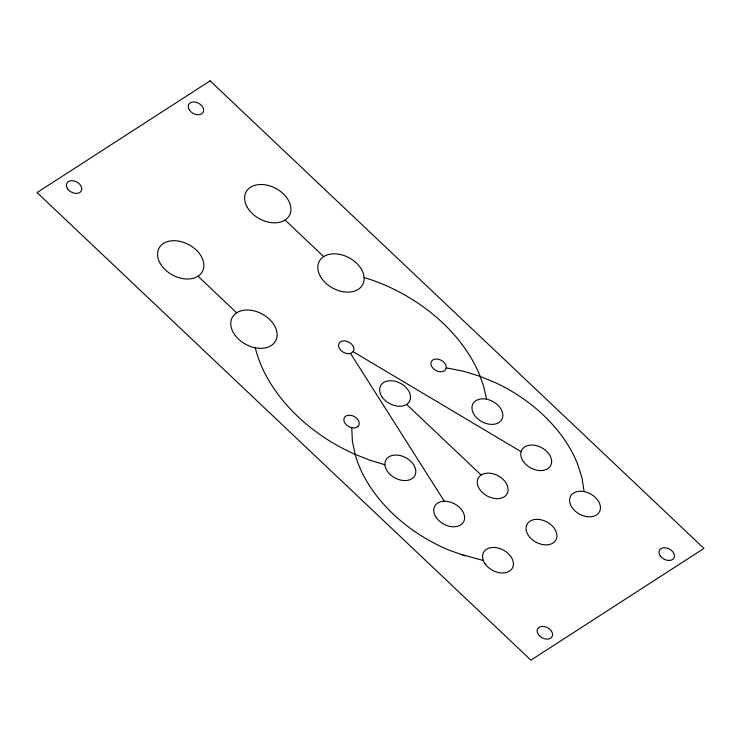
<?xml version="1.0" encoding="UTF-8"?>
<svg xmlns="http://www.w3.org/2000/svg" width="741" height="741" viewBox="0 0 741 741"><rect width="100%" height="100%" fill="white"/><g stroke="black" fill="none" stroke-linecap="round" stroke-linejoin="round"><path stroke-width="1.11" d="M446.277 367.86L444.961 370.398L443.674 371.222A8.216 5.743 28.4 0 1 431.623 366.341A8.216 5.743 28.4 0 1 437.273 359.052A8.216 5.743 28.4 0 1 446.277 367.86L462.977 371.121L479.649 376.178L495.988 382.94A130.351 91.208 28.4 0 1 577.647 464.153L582.009 477.973L584.13 491.607A16.422 11.495 28.4 0 1 598.811 512.846A16.422 11.495 28.4 0 1 572.108 507.604A16.422 11.495 28.4 0 1 584.13 491.607M353.17 351.697L350.502 353.42A8.216 5.743 28.4 0 1 338.748 346.871A8.216 5.743 28.4 0 1 347.168 341.434A8.216 5.743 28.4 0 1 353.17 351.697L521.09 451.677M460.717 554.305L483.308 560.511M384.94 464.783L369.796 460.161L354.883 454.27A144.282 100.952 28.4 0 1 255.265 347.788M465.172 555.907L449.139 550.165A131.889 92.282 28.4 0 1 355.43 455.585L352.41 441.488L351.753 427.752M285.063 220.031L323.687 256.599M406.605 404.41L481.159 475A16.422 11.495 28.4 0 1 507.363 485.624L508.113 488.94A16.422 11.495 28.4 0 1 493.571 498.322L489.551 497.118A16.422 11.495 28.4 0 1 481.159 475M198.023 276.236L236.648 312.804M350.502 353.42L444.331 501.24M486.522 399.195A16.422 11.495 28.4 0 0 474.49 415.192A16.422 11.495 28.4 0 0 501.203 420.434A16.422 11.495 28.4 0 0 486.522 399.195L483.743 386.672L479.279 374.075A142.161 99.47 28.4 0 0 364.109 277.514M358.181 426.334L356.986 427.251A8.216 5.743 28.4 0 1 344.278 421.87A8.216 5.743 28.4 0 1 352.327 415.701A8.216 5.743 28.4 0 1 358.181 426.334M210.101 80.852L37.05 192.586L530.899 660.148L703.95 548.414L210.101 80.852M542.384 544.533L538.355 543.329A16.422 11.495 28.4 0 1 529.972 521.201A16.422 11.495 28.4 0 1 556.167 531.834L556.917 535.141A16.422 11.495 28.4 0 1 542.384 544.533M247.253 207.239A24.638 17.238 28.4 0 0 287.36 218.178A24.638 17.238 28.4 0 0 268.687 185.565A24.638 17.238 28.4 0 0 247.253 207.239M321.613 278.357A24.638 17.238 28.4 0 0 361.673 286.211A24.638 17.238 28.4 0 0 339.656 254.358A24.638 17.238 28.4 0 0 321.613 278.357M161.353 265.241A24.638 17.238 28.4 0 0 201.422 273.096A24.638 17.238 28.4 0 0 179.405 241.242A24.638 17.238 28.4 0 0 161.353 265.241M523.294 461.402A16.422 11.495 28.4 0 0 550.007 466.635A16.422 11.495 28.4 0 0 535.326 445.406A16.422 11.495 28.4 0 0 523.294 461.402M436.254 517.598A16.422 11.495 28.4 0 0 462.968 522.84A16.422 11.495 28.4 0 0 448.286 501.601A16.422 11.495 28.4 0 0 436.254 517.598M660.259 555.88A8.216 5.743 28.4 0 0 673.615 558.501A8.216 5.743 28.4 0 0 666.279 547.886A8.216 5.743 28.4 0 0 660.259 555.88M538.411 634.565A8.216 5.743 28.4 0 0 551.758 637.177A8.216 5.743 28.4 0 0 544.422 626.562A8.216 5.743 28.4 0 0 538.411 634.565M485.068 563.808A16.422 11.495 28.4 0 0 511.772 569.042A16.422 11.495 28.4 0 0 497.091 547.812A16.422 11.495 28.4 0 0 485.068 563.808M234.564 334.552A24.638 17.238 28.4 0 0 274.633 342.416A24.638 17.238 28.4 0 0 252.616 310.553A24.638 17.238 28.4 0 0 234.564 334.552M387.45 471.387A16.422 11.495 28.4 0 0 414.163 476.63A16.422 11.495 28.4 0 0 399.482 455.391A16.422 11.495 28.4 0 0 387.45 471.387M382.161 397.083A16.422 11.495 28.4 0 0 408.875 402.317A16.422 11.495 28.4 0 0 394.193 381.078A16.422 11.495 28.4 0 0 382.161 397.083M67.616 188.835A8.216 5.743 28.4 0 0 80.973 191.456A8.216 5.743 28.4 0 0 73.637 180.841A8.216 5.743 28.4 0 0 67.616 188.835M189.474 110.159A8.216 5.743 28.4 0 0 202.83 112.78A8.216 5.743 28.4 0 0 195.485 102.156A8.216 5.743 28.4 0 0 189.474 110.159"/></g></svg>
